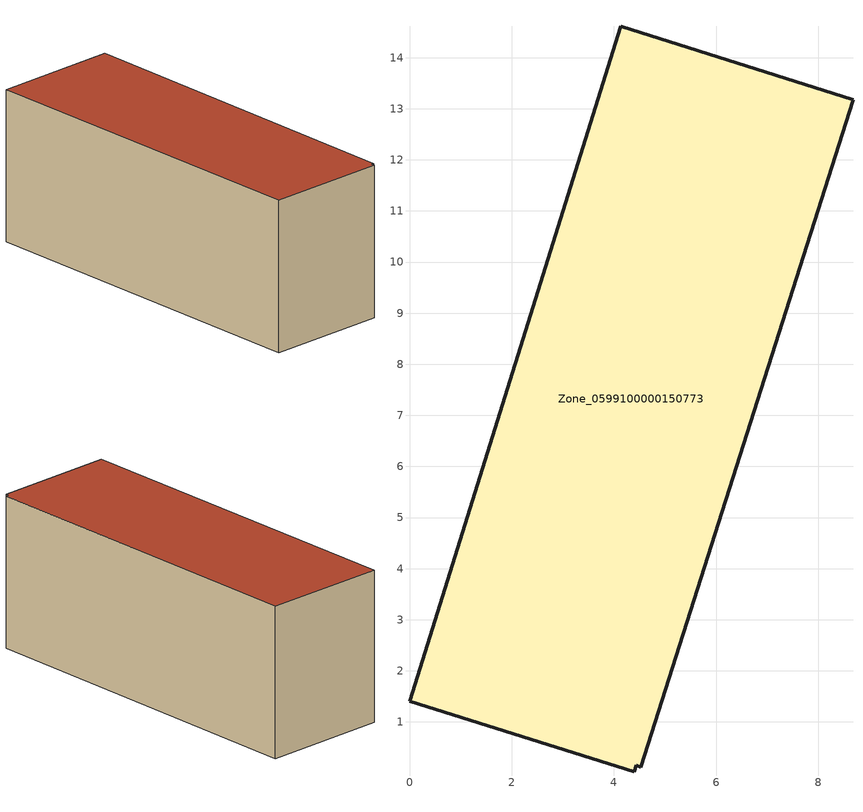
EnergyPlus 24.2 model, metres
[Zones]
Zone_0599100000150773
 floor ground (C_G): 4.43,0.15 4.4,0.03 0,1.41 4.13,14.61 8.68,13.18 4.53,0.12 z0.43
 wall outside (C_F): 8.68,13.18 4.13,14.61 0,1.41 4.4,0.03 4.43,0.15 4.53,0.12 8.68,13.18 z0.43:6.22
 roof outside (C_R): 4.53,0.12 8.68,13.18 4.13,14.61 0,1.41 4.4,0.03 4.43,0.15 z6.22
[BUILDING]
Pand.0599100000150773: North Axis=0; Terrain=City; Loads Convergence Tolerance Value=0.04; Temperature Convergence Tolerance Value=0.4; Solar Distribution=FullExterior; Maximum Number of Warmup Days=25; Minimum Number of Warmup Days=1
[Site:Location]
Rotterdam.The.Hague.AP_ZH_NLD Design_Conditions: Latitude=51.96; Longitude=4.45; Time Zone=1; Elevation=-4.5
[SITE:GROUNDTEMPERATURE:BUILDINGSURFACE]
18, 18, 18, 18, 18, 18, 18, 18, 18, 18, 18, 18
[MATERIAL] Thermal Absorptance=0.9; Solar Absorptance=0.7; Visible Absorptance=0.7
Name | Roughness | Thickness | Conductivity | Density | Specific Heat
G.TC.1965-1974 | MediumSmooth | 0.15 | 0.882353 | 540 | 1210
F.TC.1965-1974 | Rough | 0.3 | 0.697674 | 1920 | 840
R.TC.1965-1974 | MediumRough | 0.2 | 0.232558 | 1500 | 1000
[CONSTRUCTION]
C_G: G.TC.1965-1974
C_F: F.TC.1965-1974
C_R: R.TC.1965-1974
[ZONE]
Zone_0599100000150773: Type=1; Multiplier=1; Ceiling Height=Autocalculate; Volume=Autocalculate; Floor Area=autocalculate; Part of Total Floor Area=Yes
[ZONEINFILTRATION:DESIGNFLOWRATE]
Infil_Zone_0599100000150773: Zone or ZoneList or Space or SpaceList=Zone_0599100000150773; Schedule=AlwaysOn; Design Flow Rate Calculation Method=Flow/Area; Flow Rate per Floor Area=0.003; Constant Term Coefficient=1; Temperature Term Coefficient=0; Velocity Term Coefficient=0; Velocity Squared Term Coefficient=0
[HVACTEMPLATE:ZONE:IDEALLOADSAIRSYSTEM]
Zone_0599100000150773: Maximum Heating Supply Air Temperature=50; Minimum Cooling Supply Air Temperature=13; Maximum Heating Supply Air Humidity Ratio=0.0156; Minimum Cooling Supply Air Humidity Ratio=0.0077; Heating Limit=NoLimit; Cooling Limit=NoLimit; Dehumidification Control Type=ConstantSensibleHeatRatio; Cooling Sensible Heat Ratio=0.7; Dehumidification Setpoint=60; Humidification Control Type=None; Humidification Setpoint=30; Outdoor Air Method=None; Outdoor Air Flow Rate per Person=0.00944; Outdoor Air Flow Rate per Zone Floor Area=0; Outdoor Air Flow Rate per Zone=0; Demand Controlled Ventilation Type=None; Outdoor Air Economizer Type=NoEconomizer; Heat Recovery Type=None; Sensible Heat Recovery Effectiveness=0.7; Latent Heat Recovery Effectiveness=0.65
[ZONECONTROL:THERMOSTAT]
ThermostatControl_Zone_0599100000150773: Zone or ZoneList=Zone_0599100000150773; Control Type Schedule=DualSetpointControlType; Control 1=Thermostat_Zone_0599100000150773; Temperature Difference Between Cutout And Setpoint=0
[THERMOSTATSETPOINT:DUALSETPOINT]
Thermostat_Zone_0599100000150773: Heating Setpoint Temperature Schedule=HeatingSetpoint_Zone_0599100000150773; Cooling Setpoint Temperature Schedule=CoolingSetpoint_Zone_0599100000150773
[SCHEDULE:COMPACT]
HeatingSetpoint_Zone_0599100000150773: Through: 12/31, For: AllDays, Until: 24:00, 21
CoolingSetpoint_Zone_0599100000150773: Through: 12/31, For: AllDays, Until: 24:00, 24
DualSetpointControlType: Through: 12/31, For: AllDays, Until: 24:00, 4
AlwaysOn: Through: 12/31, For: AllDays, Until: 24:00, 1
